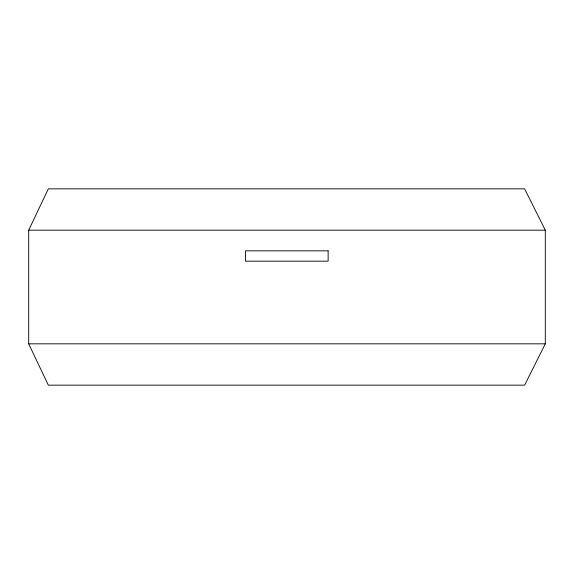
<?xml version="1.0" encoding="UTF-8"?>
<svg xmlns="http://www.w3.org/2000/svg" width="574" height="574" viewBox="0 0 574 574"><rect width="100%" height="100%" fill="white"/><g stroke="black" fill="none" stroke-linecap="round" stroke-linejoin="round"><path stroke-width="0.86" d="M28.7 230.174L48.331 188.846L524.636 188.846L545.3 230.174L545.3 343.826L524.636 385.154L48.331 385.154L28.7 343.826L28.7 230.174L545.3 230.174M28.7 343.826L545.3 343.826M328.141 250.838L245.485 250.838L245.485 261.17L328.141 261.17L328.141 250.838"/></g></svg>
